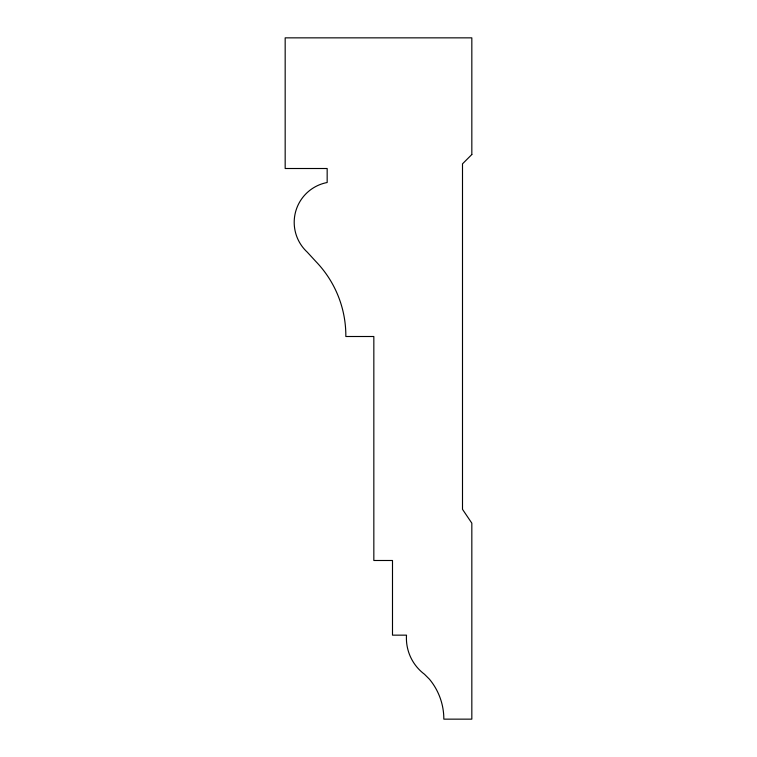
<?xml version="1.0" encoding="UTF-8"?>
<svg xmlns="http://www.w3.org/2000/svg" width="757" height="757" viewBox="0 0 757 757"><rect width="100%" height="100%" fill="white"/><g stroke="black" fill="none" stroke-linecap="round" stroke-linejoin="round"><path stroke-width="1.14" d="M471.829 154.513L462.499 163.843L462.499 509.319L471.829 523.163L471.829 719.15L443.829 719.15A62.329 62.329 0 0 0 429.465 679.237L424.469 674.241A45.155 45.155 0 0 1 406.5 635.151L392.495 635.151L392.495 560.492L373.835 560.492L373.835 336.505L345.835 336.505A106.822 106.822 0 0 0 315.849 261.487L307.257 252.138A40.537 40.537 0 0 1 327.166 182.513L327.166 168.508L285.171 168.508L285.171 37.85L471.829 37.85L471.829 154.513"/></g></svg>
